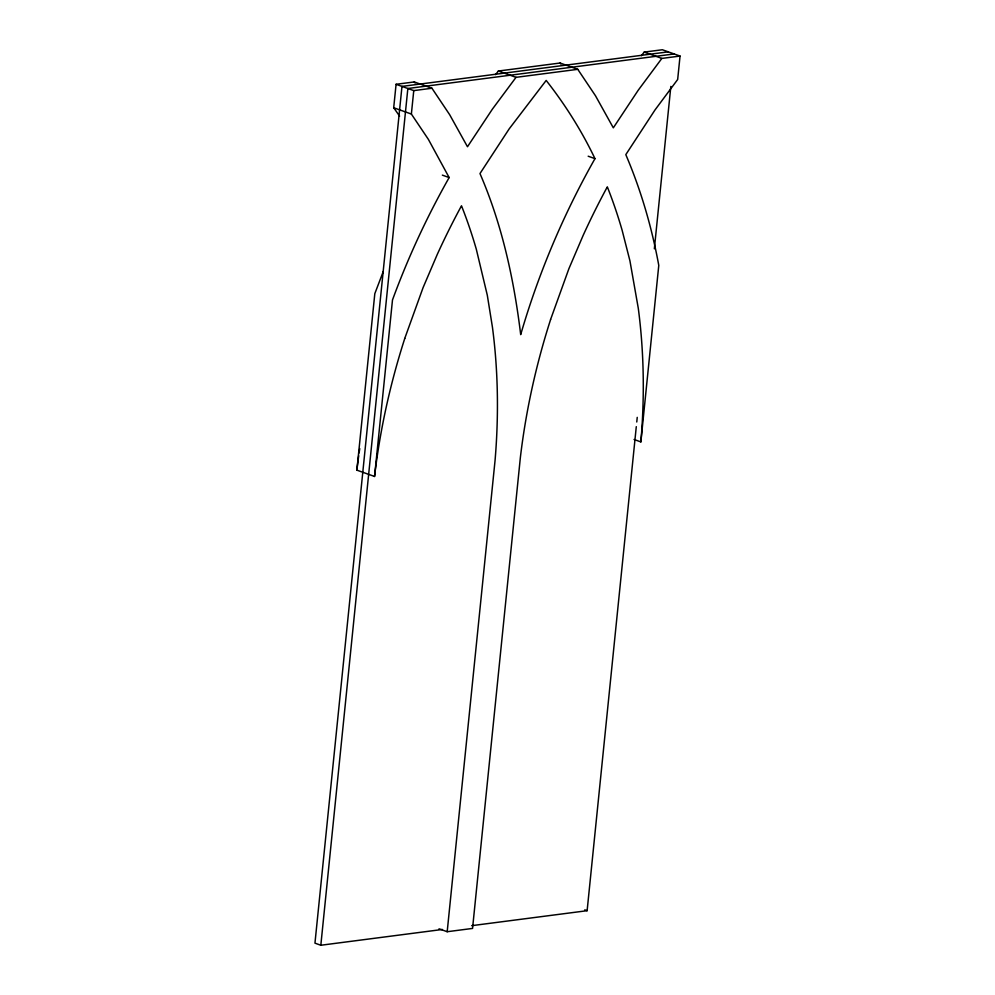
<?xml version="1.0" encoding="UTF-8"?>
<svg xmlns="http://www.w3.org/2000/svg" width="995" height="995" viewBox="0 0 995 995"><rect width="100%" height="100%" fill="white"/><g stroke="black" fill="none" stroke-linecap="round" stroke-linejoin="round"><path stroke-width="1.49" d="M399.604 116.141L393.697 107.734L396.085 84.301L414.268 81.938L431.942 88.244L449.665 114.699L467.488 146.75L492.388 109.151L516.032 77.336L577.772 69.327L595.495 95.781L613.318 127.833L638.218 90.234L661.849 58.419L680.045 56.056L677.67 79.488L655.008 109.948L625.805 154.635C640.991 190.132 651.825 227.445 658.777 265.404L640.855 441.904L634.051 439.491M442.427 929.467L320.825 945.25L407.851 88.505L674.15 53.954M383.311 271.386L374.816 293.649L356.882 470.162L374.568 476.468L392.49 299.955C407.987 257.705 426.979 216.723 449.155 177.558L428.372 139.362L411.37 114.039L393.697 107.734M411.37 114.039L413.758 90.607L396.085 84.301M550.596 319.557A521.89 362.578 -70.4 0 0 520.36 457.551L472.55 928.434L447.19 931.718L495.025 460.834A521.89 362.578 -70.4 0 0 492.425 327.106L487.314 295.279L476.319 249.26A554.986 385.575 -70.4 0 0 461.493 205.791A554.986 385.575 -70.4 0 0 437.315 254.322L423.086 287.605L404.741 338.474M471.68 925.673L587.125 910.699L636.29 426.656M636.763 422.004L637.235 417.365M654.349 248.8L670.841 86.428M550.571 319.544L568.904 268.687L583.145 235.405A554.986 385.575 -70.4 0 1 607.323 186.861A554.986 385.575 -70.4 0 1 622.149 230.342L629.922 260.777L638.268 308.164A521.89 362.578 -70.4 0 1 640.879 441.904M594.973 158.64C563.543 214.174 538.494 273.351 520.696 334.631C513.98 279.533 502.127 224.646 479.976 173.565L509.179 128.877L546.18 80.433C565.197 104.649 581.702 130.843 594.973 158.64L588.182 156.215M495.547 74.662L498.358 71.031L560.098 63.021L577.772 69.327M641.377 55.732L644.175 52.113L662.371 49.75L680.045 56.056M668.267 51.852L401.98 86.403L314.955 943.148L320.825 945.25M413.758 90.607L431.942 88.244M644.175 52.113L661.849 58.419M498.358 71.031L516.032 77.336M442.352 175.132L449.155 177.558M584.774 909.853L587.125 910.699M439.031 928.808L447.19 931.718M560.098 63.021L560.894 64.09M414.268 81.938L415.064 83.008M356.857 470.162A521.89 362.578 -70.4 0 1 358.697 455.81M359.108 452.936A521.89 362.578 -70.4 0 1 359.742 448.621M374.53 476.468A521.89 362.578 -70.4 0 1 404.766 338.474"/></g></svg>
